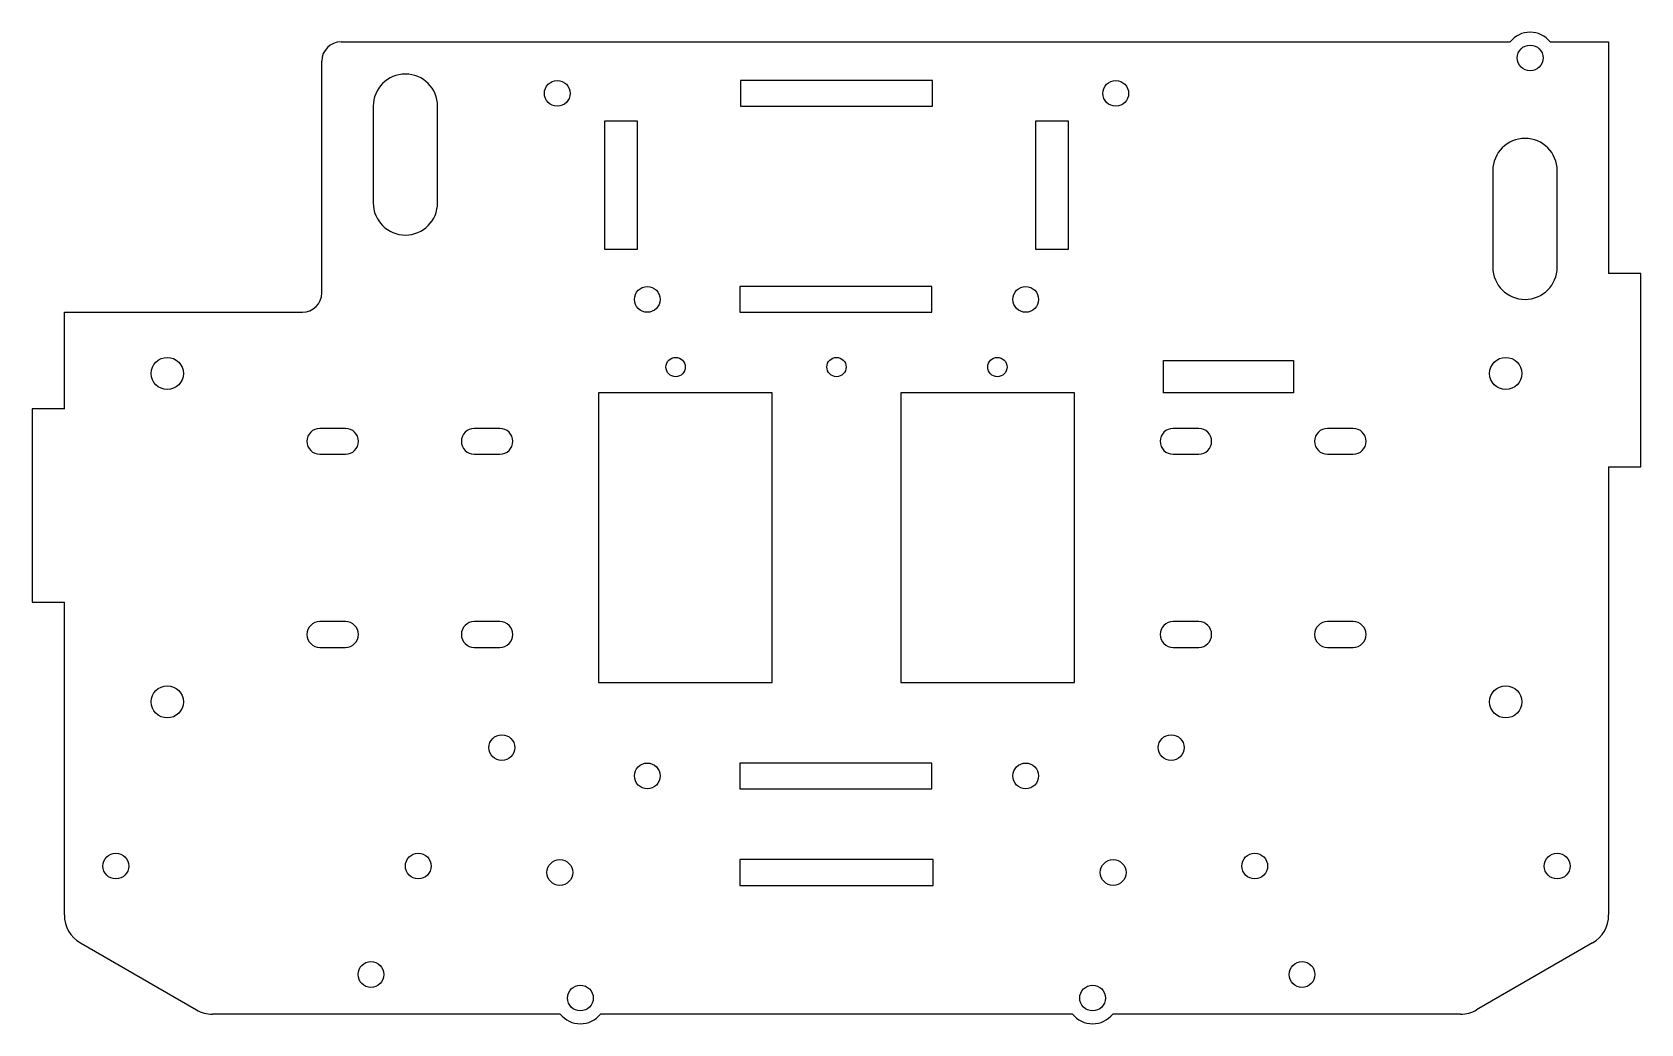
# Model space of a CAD drawing. Header units: millimetres. Extents: x -125 to 125, y -77 to 77.
import ezdxf

# ---------------------------------------------------------------- set-up
doc = ezdxf.new("R2010")
doc.units = ezdxf.units.MM

msp = doc.modelspace()

# ---------------------------------------------------------------- linework, layer by layer
at = {"color": 7, "linetype": 'Continuous', "lineweight": 25}
for p, q in [((-77, 75.5), (104.68, 75.5)), ((110.92, 75.5), (120, 75.5)), ((120, 75.5), (120, 39.5)), ((-80, 36.5), (-80, 72.5)), ((14.9, 69.5), (-14.9, 69.5)), ((-14.9, 69.5), (-14.9, 65.5)), ((14.9, 65.5), (14.9, 69.5)), ((-72, 65.5), (-72, 50.5)), ((-62, 50.5), (-62, 65.5)), ((-14.9, 65.5), (14.9, 65.5)), ((-36, 63.25), (-31, 63.25)), ((-36, 43.25), (-36, 63.25)), ((-31, 63.25), (-31, 43.25)), ((31, 43.25), (31, 63.25)), ((31, 63.25), (36, 63.25)), ((36, 63.25), (36, 43.25)), ((102, 55.5), (102, 40.5)), ((112, 40.5), (112, 55.5)), ((-31, 43.25), (-36, 43.25)), ((36, 43.25), (31, 43.25)), ((125, 39.5), (120, 39.5)), ((125, 9.5), (125, 39.5)), ((14.8, 37.5), (-15, 37.5)), ((-15, 37.5), (-15, 33.5)), ((14.8, 33.5), (14.8, 37.5)), ((-120, 33.5), (-83, 33.5)), ((-120, 18.5), (-120, 33.5)), ((-15, 33.5), (14.8, 33.5)), ((50.8, 26.02), (71, 26.02)), ((50.8, 21), (50.8, 26.02)), ((71, 26.02), (71, 21)), ((-10, 21), (-37, 21)), ((-37, 21), (-37, -24)), ((-10, -24), (-10, 21)), ((37, 21), (10, 21)), ((10, 21), (10, -24)), ((37, -24), (37, 21)), ((71, 21), (50.8, 21)), ((-125, 18.5), (-125, -11.5)), ((-120, 18.5), (-125, 18.5)), ((-76.3, 15.46), (-80.3, 15.46)), ((-52.3, 15.46), (-56.3, 15.46)), ((56.3, 15.46), (52.3, 15.46)), ((80.3, 15.46), (76.3, 15.46)), ((-80.3, 11.46), (-76.3, 11.46)), ((-56.3, 11.46), (-52.3, 11.46)), ((52.3, 11.46), (56.3, 11.46)), ((76.3, 11.46), (80.3, 11.46)), ((120, 9.5), (125, 9.5)), ((120, 9.5), (120, -60.1)), ((-125, -11.5), (-120, -11.5)), ((-120, -60.1), (-120, -11.5)), ((-76.3, -14.54), (-80.3, -14.54)), ((-52.3, -14.54), (-56.3, -14.54)), ((56.3, -14.54), (52.3, -14.54)), ((80.3, -14.54), (76.3, -14.54)), ((-80.3, -18.54), (-76.3, -18.54)), ((-56.3, -18.54), (-52.3, -18.54)), ((52.3, -18.54), (56.3, -18.54)), ((76.3, -18.54), (80.3, -18.54)), ((-37, -24), (-10, -24)), ((10, -24), (37, -24)), ((14.8, -36.5), (-15, -36.5)), ((-15, -36.5), (-15, -40.5)), ((14.8, -40.5), (14.8, -36.5)), ((-15, -40.5), (14.8, -40.5)), ((15, -51.5), (-15, -51.5)), ((-15, -51.5), (-15, -55.5)), ((15, -55.5), (15, -51.5)), ((-15, -55.5), (15, -55.5)), ((-117.5, -64.43), (-99.48, -74.83)), ((117.5, -64.43), (99.48, -74.83)), ((-42.92, -75.5), (-96.98, -75.5)), ((36.68, -75.5), (-36.68, -75.5)), ((96.98, -75.5), (42.92, -75.5))]:
    msp.add_line(p, q, dxfattribs=at)
for centre, radius in [((107.8, 73), 2), ((-43.4, 67.5), 2), ((43.4, 67.5), 2), ((-29.4, 35.5), 2), ((29.4, 35.5), 2), ((-104, 24), 2.5), ((-25, 25), 1.5), ((0, 25), 1.5), ((25, 25), 1.5), ((104, 24), 2.5), ((-104, -27), 2.5), ((104, -27), 2.5), ((-52.01, -34.11), 2), ((52.01, -34.11), 2), ((-29.4, -38.5), 2), ((29.4, -38.5), 2), ((-112, -52.5), 2), ((-65, -52.5), 2), ((-43, -53.5), 2), ((43, -53.5), 2), ((65, -52.5), 2), ((112, -52.5), 2), ((-72.35, -69.34), 2), ((72.35, -69.34), 2), ((-39.8, -73), 2), ((39.8, -73), 2)]:
    msp.add_circle(centre, radius, dxfattribs=at)
for centre, radius, start, end in [((-77, 72.5), 3, 90, 180), ((107.8, 73), 4, 38.6822, 141.3178), ((-67, 65.5), 5, 0, 180), ((107, 55.5), 5, 0, 180), ((-67, 50.5), 5, 180, 0), ((107, 40.5), 5, 180, 0), ((-83, 36.5), 3, 270, 0), ((-80.3, 13.46), 2, 90, 270), ((-76.3, 13.46), 2, 270, 90), ((-56.3, 13.46), 2, 90, 270), ((-52.3, 13.46), 2, 270, 90), ((52.3, 13.46), 2, 90, 270), ((56.3, 13.46), 2, 270, 90), ((76.3, 13.46), 2, 90, 270), ((80.3, 13.46), 2, 270, 90), ((-80.3, -16.54), 2, 90, 270), ((-76.3, -16.54), 2, 270, 90), ((-56.3, -16.54), 2, 90, 270), ((-52.3, -16.54), 2, 270, 90), ((52.3, -16.54), 2, 90, 270), ((56.3, -16.54), 2, 270, 90), ((76.3, -16.54), 2, 90, 270), ((80.3, -16.54), 2, 270, 90), ((-115, -60.1), 5, 180, 240), ((115, -60.1), 5, 300, 0), ((-96.98, -70.5), 5, 240, 270), ((96.98, -70.5), 5, 270, 300), ((-39.8, -73), 4, 218.6822, 321.3178), ((39.8, -73), 4, 218.6822, 321.3178)]:
    msp.add_arc(centre, radius, start, end, dxfattribs=at)

doc.saveas('drawing.dxf')
